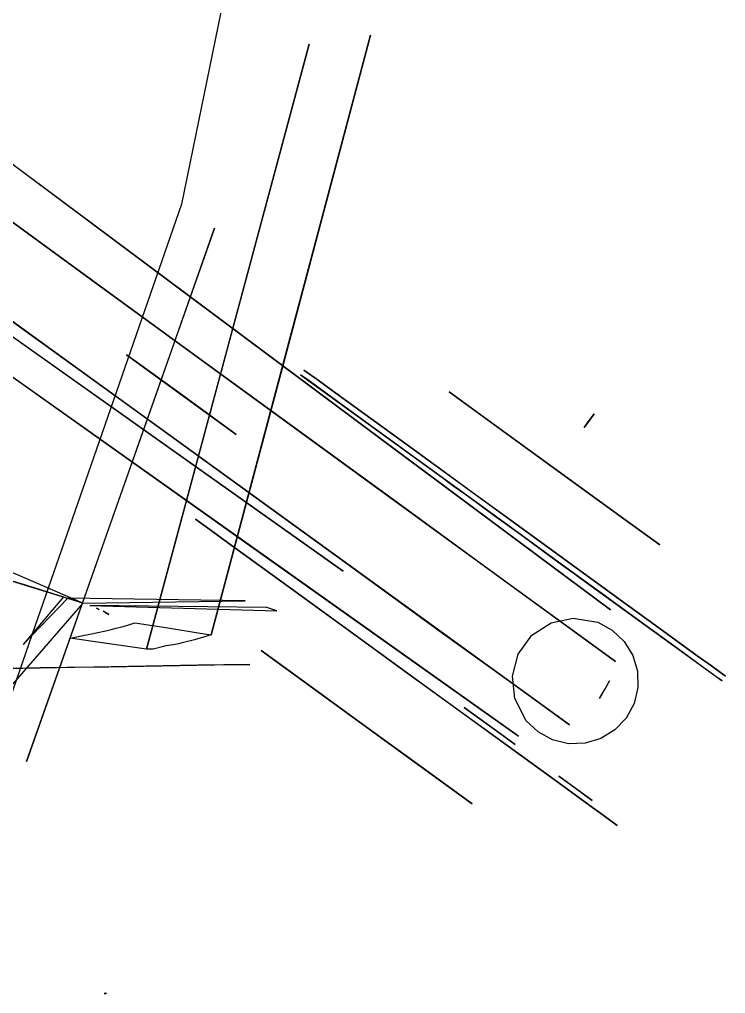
# Model space of a CAD drawing. Header units: millimetres. Extents: x -28.2 to 24.3, y -24.8 to 12.4.
# Drawn here: x 6.9556 to 7.0453, y -4.8634 to -4.7396 of the extents above; entities that cross this region are included whole.
import ezdxf

# ---------------------------------------------------------------- set-up
doc = ezdxf.new("R2010")
doc.units = ezdxf.units.MM
doc.layers.add('FURNISHINGELEMENT', color=8, linetype='Continuous')

msp = doc.modelspace()

# ---------------------------------------------------------------- linework, layer by layer
at = {"layer": 'FURNISHINGELEMENT'}
for p, q in [((6.96507, -4.76576, 0.41223), (6.91373, -4.7275, 0.42799)), ((6.98319, -4.72865, 1.27344), (6.97619, -4.76309, 1.27344)), ((6.96021, -4.78198, 0.42982), (6.90561, -4.74243, 0.44853)), ((6.97994, -4.81781, 0.73767), (7.0002, -4.74164, 0.73767)), ((6.97994, -4.81781, 0.73767), (7.0002, -4.74164, 0.73767)), ((7.0002, -4.74164, 0.73767), (6.98899, -4.7838, 0.73767)), ((7.0002, -4.74164, 0.73767), (6.98899, -4.7838, 0.73767)), ((6.99239, -4.74278, 0.77269), (6.97174, -4.81964, 0.77269)), ((6.98087, -4.78567, 0.77269), (6.99239, -4.74278, 0.77269)), ((6.9329, -4.74951, 0.44125), (6.9657, -4.77341, 0.42998)), ((6.9329, -4.74951, 0.44125), (6.9657, -4.77341, 0.42998)), ((6.94457, -4.75048, 0.41852), (6.97541, -4.77346, 0.40906)), ((6.96225, -4.7709, 0.43117), (6.94844, -4.76083, 0.43591)), ((6.96225, -4.7709, 0.43117), (6.94844, -4.76083, 0.43591)), ((6.97619, -4.76309, 1.27344), (6.96465, -4.79628, 1.27344)), ((6.95627, -4.78618, 0.4112), (6.92491, -4.76393, 0.42073)), ((6.99786, -4.79018, 0.40217), (6.96507, -4.76576, 0.41223)), ((6.96864, -4.78983, 0.39477), (6.93639, -4.76701, 0.40371)), ((6.93639, -4.76701, 0.40371), (6.96829, -4.78958, 0.39487)), ((6.98038, -4.76614, 1.27224), (6.9565, -4.83391, 1.27224)), ((6.97323, -4.78642, 1.27224), (6.98038, -4.76614, 1.27224)), ((6.94243, -4.7691, 0.43591), (6.95627, -4.77913, 0.43117)), ((6.97606, -4.78096, 0.42642), (6.96225, -4.7709, 0.43117)), ((6.97606, -4.78096, 0.42642), (6.96225, -4.7709, 0.43117)), ((6.9657, -4.77341, 0.42998), (6.9985, -4.79731, 0.41872)), ((6.9657, -4.77341, 0.42998), (6.9985, -4.79731, 0.41872)), ((6.97541, -4.77346, 0.40906), (7.00303, -4.79404, 0.40058)), ((6.95627, -4.77913, 0.43117), (6.97011, -4.78915, 0.42642)), ((6.96363, -4.81378, 0.72766), (6.85716, -4.78097, 0.67593)), ((6.99284, -4.80562, 0.41864), (6.96021, -4.78198, 0.42982)), ((6.98987, -4.79102, 0.42168), (6.97606, -4.78096, 0.42642)), ((6.98987, -4.79102, 0.42168), (6.97606, -4.78096, 0.42642)), ((6.97616, -4.78729, 0.42543), (6.96919, -4.78223, 0.42783)), ((6.96919, -4.78223, 0.42783), (6.98313, -4.79235, 0.42303)), ((6.95281, -4.78373, 0.41225), (6.9859, -4.8072, 0.40219)), ((6.98899, -4.7838, 0.73767), (6.97994, -4.81781, 0.73767)), ((6.98899, -4.7838, 0.73767), (6.97994, -4.81781, 0.73767)), ((6.99353, -4.78547, 0.33442), (6.99173, -4.78417, 0.34269)), ((6.99173, -4.78417, 0.34269), (6.99353, -4.78547, 0.35097)), ((6.97174, -4.81964, 0.77269), (6.98087, -4.78567, 0.77269)), ((6.99221, -4.78543, 0.35126), (6.9913, -4.78477, 0.34269)), ((6.9913, -4.78477, 0.34269), (7.0097, -4.79813, 0.34269)), ((6.99221, -4.78543, 0.35126), (6.9913, -4.78477, 0.34269)), ((6.9913, -4.78477, 0.34269), (7.0097, -4.79813, 0.34269)), ((6.99489, -4.78737, 0.35924), (6.99221, -4.78543, 0.35126)), ((6.99489, -4.78737, 0.35924), (6.99221, -4.78543, 0.35126)), ((6.99532, -4.78677, 0.32615), (6.99353, -4.78547, 0.33442)), ((6.99353, -4.78547, 0.35097), (6.99532, -4.78677, 0.35924)), ((6.99089, -4.81074, 0.40067), (6.95627, -4.78618, 0.4112)), ((6.96487, -4.81016, 1.27224), (6.97323, -4.78642, 1.27224)), ((7.00022, -4.79033, 0.32009), (6.99532, -4.78677, 0.32615)), ((6.99532, -4.78677, 0.35924), (7.00022, -4.79033, 0.3653)), ((7.01017, -4.78694, 0.31404), (7.01687, -4.7918, 0.31182)), ((7.01475, -4.79027, 0.31252), (7.01017, -4.78694, 0.31404)), ((6.98313, -4.79235, 0.42303), (6.97616, -4.78729, 0.42543)), ((6.99914, -4.79046, 0.36609), (6.99489, -4.78737, 0.35924)), ((6.99914, -4.79046, 0.36609), (6.99489, -4.78737, 0.35924)), ((6.96363, -4.81378, 0.72766), (6.88428, -4.78931, 0.68899)), ((6.97011, -4.78915, 0.42642), (6.98395, -4.79918, 0.42168)), ((6.96829, -4.78958, 0.39487), (6.99673, -4.8097, 0.38699)), ((6.99673, -4.8097, 0.38699), (6.96864, -4.78983, 0.39477)), ((7.03065, -4.81461, 0.39211), (6.99786, -4.79018, 0.40217)), ((7.00469, -4.79449, 0.37135), (6.99914, -4.79046, 0.36609)), ((7.00469, -4.79449, 0.37135), (6.99914, -4.79046, 0.36609)), ((7.00512, -4.79389, 0.31404), (7.00022, -4.79033, 0.32009)), ((7.00022, -4.79033, 0.3653), (7.00512, -4.79389, 0.37135)), ((7.02356, -4.79666, 0.3096), (7.01475, -4.79027, 0.31252)), ((7.02861, -4.78971, 0.34269), (7.02733, -4.79148, 0.35979)), ((7.02733, -4.79148, 0.35979), (7.02798, -4.79058, 0.35113)), ((7.02798, -4.79058, 0.35113), (7.02861, -4.78971, 0.34269)), ((7.00368, -4.80109, 0.41694), (6.98987, -4.79102, 0.42168)), ((7.00368, -4.80109, 0.41694), (6.98987, -4.79102, 0.42168)), ((7.01687, -4.7918, 0.31182), (7.02356, -4.79666, 0.3096)), ((7.00303, -4.79404, 0.40058), (7.03065, -4.81461, 0.39211)), ((7.00512, -4.79389, 0.37135), (7.01181, -4.79876, 0.37357)), ((7.01366, -4.8001, 0.31121), (7.00512, -4.79389, 0.31404)), ((6.96363, -4.81378, 0.72766), (6.92159, -4.79553, 0.67062)), ((7.01115, -4.79918, 0.37466), (7.00469, -4.79449, 0.37135)), ((7.01115, -4.79918, 0.37466), (7.00469, -4.79449, 0.37135)), ((6.96465, -4.79628, 1.27344), (6.95721, -4.8177, 1.27344)), ((7.02356, -4.79666, 0.3096), (7.02841, -4.80019, 0.31121)), ((7.03236, -4.80306, 0.31252), (7.02356, -4.79666, 0.3096)), ((7.02356, -4.79666, 0.37579), (7.03236, -4.80306, 0.37287)), ((7.03025, -4.80153, 0.37357), (7.02356, -4.79666, 0.37579)), ((6.9985, -4.79731, 0.41872), (7.03131, -4.82121, 0.40745)), ((6.9985, -4.79731, 0.41872), (7.03131, -4.82121, 0.40745)), ((7.0097, -4.79813, 0.34269), (7.00998, -4.79833, 0.34001)), ((7.0097, -4.79813, 0.34269), (7.00998, -4.79833, 0.34001)), ((6.98395, -4.79918, 0.42168), (6.99779, -4.8092, 0.41694)), ((7.00998, -4.79833, 0.34001), (7.01082, -4.79894, 0.33752)), ((7.00998, -4.79833, 0.34001), (7.01082, -4.79894, 0.33752)), ((7.01082, -4.79894, 0.33752), (7.01215, -4.79991, 0.33537)), ((7.01082, -4.79894, 0.33752), (7.01215, -4.79991, 0.33537)), ((7.01808, -4.80421, 0.37579), (7.01115, -4.79918, 0.37466)), ((7.01808, -4.80421, 0.37579), (7.01115, -4.79918, 0.37466)), ((7.01181, -4.79876, 0.37357), (7.01851, -4.80362, 0.37579)), ((7.01215, -4.79991, 0.33537), (7.01389, -4.80117, 0.33373)), ((7.01215, -4.79991, 0.33537), (7.01389, -4.80117, 0.33373)), ((7.01851, -4.80362, 0.3096), (7.01366, -4.8001, 0.31121)), ((7.02841, -4.80019, 0.31121), (7.03695, -4.80639, 0.31404)), ((7.01521, -4.80949, 0.41298), (7.00368, -4.80109, 0.41694)), ((7.01521, -4.80949, 0.41298), (7.00368, -4.80109, 0.41694)), ((7.01389, -4.80117, 0.33373), (7.01591, -4.80264, 0.33269)), ((7.01389, -4.80117, 0.33373), (7.01591, -4.80264, 0.33269)), ((7.03695, -4.80639, 0.37135), (7.03025, -4.80153, 0.37357)), ((6.97976, -4.80442, 0.35097), (6.97797, -4.80312, 0.34269)), ((6.97797, -4.80312, 0.34269), (6.97976, -4.80442, 0.33442)), ((7.01591, -4.80264, 0.33269), (7.01808, -4.80421, 0.33234)), ((7.01591, -4.80264, 0.33269), (7.01808, -4.80421, 0.33234)), ((7.03695, -4.80639, 0.31404), (7.03236, -4.80306, 0.31252)), ((7.03236, -4.80306, 0.37287), (7.03695, -4.80639, 0.37135)), ((7.025, -4.80925, 0.37466), (7.01808, -4.80421, 0.37579)), ((7.01808, -4.80421, 0.33234), (7.02024, -4.80579, 0.33269)), ((7.025, -4.80925, 0.37466), (7.01808, -4.80421, 0.37579)), ((7.01808, -4.80421, 0.33234), (7.02024, -4.80579, 0.33269)), ((7.01851, -4.80362, 0.37579), (7.02336, -4.80714, 0.37418)), ((7.0252, -4.80848, 0.31182), (7.01851, -4.80362, 0.3096)), ((6.98156, -4.80572, 0.35924), (6.97976, -4.80442, 0.35097)), ((6.97976, -4.80442, 0.33442), (6.98156, -4.80572, 0.32615)), ((6.98646, -4.80928, 0.3653), (6.98156, -4.80572, 0.35924)), ((6.98156, -4.80572, 0.32615), (6.98646, -4.80928, 0.32009)), ((7.02546, -4.82925, 0.40745), (6.99284, -4.80562, 0.41864)), ((7.02024, -4.80579, 0.33269), (7.02226, -4.80726, 0.33373)), ((7.02024, -4.80579, 0.33269), (7.02226, -4.80726, 0.33373)), ((6.9859, -4.8072, 0.40219), (7.019, -4.83067, 0.39212)), ((7.02226, -4.80726, 0.33373), (7.024, -4.80852, 0.33537)), ((7.02226, -4.80726, 0.33373), (7.024, -4.80852, 0.33537)), ((7.02336, -4.80714, 0.37418), (7.0319, -4.81334, 0.37135)), ((6.94571, -4.8082, 0.71856), (6.95646, -4.81151, 0.72374)), ((6.94571, -4.8082, 0.71856), (6.95646, -4.81151, 0.72374)), ((6.94571, -4.8082, 0.71856), (6.95646, -4.81151, 0.72374)), ((6.94571, -4.8082, 0.71856), (6.95646, -4.81151, 0.72374)), ((6.99136, -4.81284, 0.37135), (6.98646, -4.80928, 0.3653)), ((6.98646, -4.80928, 0.32009), (6.99136, -4.81284, 0.31404)), ((6.99779, -4.8092, 0.41694), (7.00934, -4.81757, 0.41298)), ((7.024, -4.80852, 0.33537), (7.02533, -4.80949, 0.33752)), ((7.024, -4.80852, 0.33537), (7.02533, -4.80949, 0.33752)), ((7.03146, -4.81394, 0.37135), (7.025, -4.80925, 0.37466)), ((7.02823, -4.81159, 0.37301), (7.025, -4.80925, 0.37466)), ((7.0319, -4.81334, 0.31404), (7.0252, -4.80848, 0.31182)), ((6.9565, -4.83391, 1.27224), (6.96487, -4.81016, 1.27224)), ((7.02326, -4.81535, 0.41022), (7.01521, -4.80949, 0.41298)), ((7.02326, -4.81535, 0.41022), (7.01521, -4.80949, 0.41298)), ((7.02533, -4.80949, 0.33752), (7.02617, -4.81009, 0.34001)), ((7.02533, -4.80949, 0.33752), (7.02617, -4.81009, 0.34001)), ((7.02617, -4.81009, 0.34001), (7.02645, -4.8103, 0.34269)), ((7.02617, -4.81009, 0.34001), (7.02645, -4.8103, 0.34269)), ((7.02645, -4.8103, 0.34269), (7.04485, -4.82366, 0.34269)), ((7.02645, -4.8103, 0.34269), (7.04485, -4.82366, 0.34269)), ((6.95646, -4.81151, 0.72374), (6.95915, -4.81234, 0.72503)), ((6.95646, -4.81151, 0.72374), (6.95915, -4.81234, 0.72503)), ((6.95646, -4.81151, 0.72374), (6.95915, -4.81234, 0.72503)), ((6.95646, -4.81151, 0.72374), (6.95915, -4.81234, 0.72503)), ((7.019, -4.83067, 0.39212), (6.99089, -4.81074, 0.40067)), ((7.02985, -4.81277, 0.37218), (7.02823, -4.81159, 0.37301)), ((6.96117, -4.81296, 0.726), (6.95605, -4.81903, 0.72729)), ((6.96117, -4.81296, 0.726), (6.95605, -4.81903, 0.72729)), ((6.96117, -4.81296, 0.726), (6.95605, -4.81903, 0.72729)), ((6.96117, -4.81296, 0.726), (6.95605, -4.81903, 0.72729)), ((6.95915, -4.81234, 0.72503), (6.95982, -4.81255, 0.72535)), ((6.95915, -4.81234, 0.72503), (6.95982, -4.81255, 0.72535)), ((6.95915, -4.81234, 0.72503), (6.95982, -4.81255, 0.72535)), ((6.95915, -4.81234, 0.72503), (6.95982, -4.81255, 0.72535)), ((6.95982, -4.81255, 0.72535), (6.9605, -4.81275, 0.72568)), ((6.95982, -4.81255, 0.72535), (6.9605, -4.81275, 0.72568)), ((6.95982, -4.81255, 0.72535), (6.9605, -4.81275, 0.72568)), ((6.95982, -4.81255, 0.72535), (6.9605, -4.81275, 0.72568)), ((6.9605, -4.81275, 0.72568), (6.96117, -4.81296, 0.726)), ((6.9605, -4.81275, 0.72568), (6.96117, -4.81296, 0.726)), ((6.9605, -4.81275, 0.72568), (6.96117, -4.81296, 0.726)), ((6.9605, -4.81275, 0.72568), (6.96117, -4.81296, 0.726)), ((6.99805, -4.81771, 0.37357), (6.99136, -4.81284, 0.37135)), ((6.99136, -4.81284, 0.31404), (6.99989, -4.81905, 0.31121)), ((7.03146, -4.81394, 0.37135), (7.02985, -4.81277, 0.37218)), ((6.96363, -4.81378, 0.72766), (6.93148, -4.8508, 0.69139)), ((6.95605, -4.81903, 0.72729), (6.96173, -4.81314, 0.7263)), ((6.95605, -4.81903, 0.72729), (6.96173, -4.81314, 0.7263)), ((6.95605, -4.81903, 0.72729), (6.96173, -4.81314, 0.7263)), ((6.95605, -4.81903, 0.72729), (6.96173, -4.81314, 0.7263)), ((6.96173, -4.81314, 0.7263), (6.96213, -4.81327, 0.72656)), ((6.98425, -4.81348, 0.70548), (6.96173, -4.81314, 0.7263)), ((6.96173, -4.81314, 0.7263), (6.96213, -4.81327, 0.72656)), ((6.96173, -4.81314, 0.7263), (6.96213, -4.81327, 0.72656)), ((6.96173, -4.81314, 0.7263), (6.96213, -4.81327, 0.72656)), ((6.96173, -4.81314, 0.7263), (6.96213, -4.81327, 0.72656)), ((6.96213, -4.81327, 0.72656), (6.96273, -4.81348, 0.727)), ((6.96363, -4.81378, 0.72766), (6.96213, -4.81327, 0.72656)), ((6.96213, -4.81327, 0.72656), (6.96273, -4.81348, 0.727)), ((6.96213, -4.81327, 0.72656), (6.96273, -4.81348, 0.727)), ((6.96213, -4.81327, 0.72656), (6.96273, -4.81348, 0.727)), ((6.96213, -4.81327, 0.72656), (6.96273, -4.81348, 0.727)), ((6.96213, -4.81327, 0.72656), (6.96273, -4.81348, 0.727)), ((6.96273, -4.81348, 0.727), (6.96303, -4.81358, 0.72722)), ((6.96363, -4.81378, 0.72766), (6.96273, -4.81348, 0.727)), ((6.96273, -4.81348, 0.727), (6.96303, -4.81358, 0.72722)), ((6.96273, -4.81348, 0.727), (6.96303, -4.81358, 0.72722)), ((6.96273, -4.81348, 0.727), (6.96303, -4.81358, 0.72722)), ((6.96273, -4.81348, 0.727), (6.96303, -4.81358, 0.72722)), ((6.96273, -4.81348, 0.727), (6.96303, -4.81358, 0.72722)), ((6.96273, -4.81348, 0.727), (6.96303, -4.81358, 0.72722)), ((6.96303, -4.81358, 0.72722), (6.96363, -4.81378, 0.72766)), ((6.96303, -4.81358, 0.72722), (6.96363, -4.81378, 0.72766)), ((6.96303, -4.81358, 0.72722), (6.96363, -4.81378, 0.72766)), ((6.96303, -4.81358, 0.72722), (6.96363, -4.81378, 0.72766)), ((6.96303, -4.81358, 0.72722), (6.96363, -4.81378, 0.72766)), ((6.96303, -4.81358, 0.72722), (6.96363, -4.81378, 0.72766)), ((6.96303, -4.81358, 0.72722), (6.96363, -4.81378, 0.72766)), ((6.96363, -4.81378, 0.72766), (6.98425, -4.81348, 0.70548)), ((6.987, -4.81434, 0.70736), (6.96453, -4.81409, 0.72842)), ((6.96453, -4.81409, 0.72842), (6.9883, -4.81477, 0.7084)), ((7.03701, -4.81797, 0.36609), (7.03146, -4.81394, 0.37135)), ((7.03701, -4.81797, 0.36609), (7.03146, -4.81394, 0.37135)), ((7.0319, -4.81334, 0.37135), (7.0368, -4.8169, 0.3653)), ((7.0368, -4.8169, 0.32009), (7.0319, -4.81334, 0.31404)), ((6.96536, -4.81442, 0.72939), (6.96548, -4.81447, 0.72957)), ((6.96572, -4.81457, 0.72992), (6.96536, -4.81442, 0.72939)), ((6.96548, -4.81447, 0.72957), (6.96572, -4.81457, 0.72992)), ((6.96623, -4.81481, 0.73081), (6.96651, -4.81497, 0.73151)), ((6.96694, -4.8152, 0.73256), (6.96623, -4.81481, 0.73081)), ((6.96651, -4.81497, 0.73151), (6.96694, -4.8152, 0.73256)), ((6.9883, -4.81477, 0.7084), (6.987, -4.81434, 0.70736)), ((7.03131, -4.82121, 0.40745), (7.02326, -4.81535, 0.41022)), ((7.03131, -4.82121, 0.40745), (7.02326, -4.81535, 0.41022)), ((6.96858, -4.81678, 0.74463), (6.96934, -4.81657, 0.74144)), ((6.96934, -4.81657, 0.74144), (6.97026, -4.81627, 0.73767)), ((6.97026, -4.81627, 0.73767), (6.97053, -4.81631, 0.73767)), ((6.97053, -4.81631, 0.73767), (6.97442, -4.81691, 0.73767)), ((7.02069, -4.81786, 0.3742), (7.02315, -4.81627, 0.37384)), ((7.02315, -4.81627, 0.37384), (7.02593, -4.81568, 0.37309)), ((7.02593, -4.81568, 0.37309), (7.02905, -4.8162, 0.38806)), ((7.02905, -4.8162, 0.38806), (7.03089, -4.8172, 0.38806)), ((6.95721, -4.8177, 1.27344), (6.95312, -4.82948, 1.27344)), ((6.9632, -4.81797, 0.76762), (6.96351, -4.81791, 0.7663)), ((6.96351, -4.81791, 0.7663), (6.96381, -4.81785, 0.765)), ((6.96381, -4.81785, 0.765), (6.96411, -4.81779, 0.7637)), ((6.96411, -4.81779, 0.7637), (6.96472, -4.81767, 0.7611)), ((6.96472, -4.81767, 0.7611), (6.96532, -4.81755, 0.75849)), ((6.96532, -4.81755, 0.75849), (6.96656, -4.81728, 0.75318)), ((6.96656, -4.81728, 0.75318), (6.96722, -4.81712, 0.7504)), ((6.96722, -4.81712, 0.7504), (6.96787, -4.81697, 0.74761)), ((6.96787, -4.81697, 0.74761), (6.96858, -4.81678, 0.74463)), ((6.97442, -4.81691, 0.73767), (6.97853, -4.81757, 0.73767)), ((6.97853, -4.81757, 0.73767), (6.97994, -4.81781, 0.73767)), ((6.97994, -4.81781, 0.73767), (6.97937, -4.81799, 0.74002)), ((7.00474, -4.82257, 0.37579), (6.99805, -4.81771, 0.37357)), ((7.00934, -4.81757, 0.41298), (7.0174, -4.82341, 0.41022)), ((7.01896, -4.82024, 0.3742), (7.02069, -4.81786, 0.3742)), ((7.03089, -4.8172, 0.38806), (7.03241, -4.81864, 0.38806)), ((7.0368, -4.8169, 0.3653), (7.0417, -4.82046, 0.35924)), ((7.0417, -4.82046, 0.32615), (7.0368, -4.8169, 0.32009)), ((7.04126, -4.82106, 0.35924), (7.03701, -4.81797, 0.36609)), ((7.03913, -4.81951, 0.36267), (7.03701, -4.81797, 0.36609)), ((6.96202, -4.81821, 0.77269), (6.96289, -4.81804, 0.76895)), ((6.96491, -4.81864, 0.77269), (6.96202, -4.81821, 0.77269)), ((6.96289, -4.81804, 0.76895), (6.9632, -4.81797, 0.76762)), ((6.97174, -4.81964, 0.77269), (6.96491, -4.81864, 0.77269)), ((6.97452, -4.81916, 0.76061), (6.9742, -4.81922, 0.76198)), ((6.97483, -4.81911, 0.75925), (6.97452, -4.81916, 0.76061)), ((6.97514, -4.81906, 0.7579), (6.97483, -4.81911, 0.75925)), ((6.97577, -4.81893, 0.75516), (6.97514, -4.81906, 0.7579)), ((6.97643, -4.81879, 0.75235), (6.97577, -4.81893, 0.75516)), ((6.97782, -4.81845, 0.74646), (6.97643, -4.81879, 0.75235)), ((6.97937, -4.81799, 0.74002), (6.97782, -4.81845, 0.74646)), ((6.99989, -4.81905, 0.31121), (7.00474, -4.82257, 0.3096)), ((7.03241, -4.81864, 0.38806), (7.0335, -4.82042, 0.38806)), ((6.97256, -4.81964, 0.76887), (6.97174, -4.81964, 0.77269)), ((6.97388, -4.81927, 0.76335), (6.97256, -4.81964, 0.76887)), ((6.9742, -4.81922, 0.76198), (6.97388, -4.81927, 0.76335)), ((6.9863, -4.8198, 0.37135), (6.993, -4.82466, 0.37357)), ((6.99089, -4.82313, 0.37287), (6.9863, -4.8198, 0.37135)), ((7.01821, -4.82306, 0.37384), (7.01896, -4.82024, 0.3742)), ((7.0335, -4.82042, 0.38806), (7.03409, -4.82242, 0.38806)), ((7.04126, -4.82106, 0.35924), (7.03913, -4.81951, 0.36267)), ((6.97825, -4.82167, 0.78986), (6.97164, -4.82178, 0.80687)), ((6.9759, -4.82171, 0.79591), (6.98037, -4.82163, 0.78437)), ((6.98485, -4.82155, 0.77284), (6.97825, -4.82167, 0.78986)), ((6.98037, -4.82163, 0.78437), (6.98485, -4.82155, 0.77284)), ((7.04394, -4.823, 0.35126), (7.04126, -4.82106, 0.35924)), ((7.04394, -4.823, 0.35126), (7.04126, -4.82106, 0.35924)), ((7.0417, -4.82046, 0.35924), (7.04349, -4.82176, 0.35097)), ((7.04349, -4.82176, 0.33442), (7.0417, -4.82046, 0.32615)), ((6.95821, -4.82201, 0.84147), (6.95183, -4.82212, 0.85792)), ((6.95384, -4.82208, 0.85272), (6.95821, -4.82201, 0.84147)), ((6.96504, -4.82189, 0.82389), (6.95821, -4.82201, 0.84147)), ((6.95821, -4.82201, 0.84147), (6.96258, -4.82193, 0.83022)), ((6.96258, -4.82193, 0.83022), (6.96694, -4.82186, 0.81897)), ((6.97164, -4.82178, 0.80687), (6.96504, -4.82189, 0.82389)), ((6.96694, -4.82186, 0.81897), (6.97142, -4.82178, 0.80744)), ((6.97142, -4.82178, 0.80744), (6.9759, -4.82171, 0.79591)), ((7.00474, -4.82257, 0.3096), (7.01144, -4.82743, 0.31182)), ((7.00959, -4.82609, 0.37418), (7.00474, -4.82257, 0.37579)), ((7.03409, -4.82242, 0.38806), (7.03414, -4.82451, 0.38806)), ((7.04349, -4.82176, 0.35097), (7.04528, -4.82307, 0.34269)), ((7.04528, -4.82307, 0.34269), (7.04349, -4.82176, 0.33442)), ((6.99969, -4.82952, 0.37579), (6.99089, -4.82313, 0.37287)), ((7.0174, -4.82341, 0.41022), (7.02546, -4.82925, 0.40745)), ((7.0185, -4.82589, 0.37309), (7.01821, -4.82306, 0.37384)), ((7.03055, -4.82366, 0.40722), (7.02928, -4.82589, 0.40715)), ((7.02998, -4.82467, 0.40719), (7.03055, -4.82366, 0.40722)), ((7.04485, -4.82366, 0.34269), (7.04394, -4.823, 0.35126)), ((7.04485, -4.82366, 0.34269), (7.04394, -4.823, 0.35126)), ((6.993, -4.82466, 0.37357), (6.99969, -4.82952, 0.37579)), ((7.02928, -4.82589, 0.40715), (7.02998, -4.82467, 0.40719)), ((7.03414, -4.82451, 0.38806), (7.03366, -4.82654, 0.38806)), ((7.01813, -4.83229, 0.37135), (7.00959, -4.82609, 0.37418)), ((7.01997, -4.82871, 0.38806), (7.0185, -4.82589, 0.37309)), ((7.03366, -4.82654, 0.38806), (7.03266, -4.82837, 0.38806)), ((7.01144, -4.82743, 0.31182), (7.01813, -4.83229, 0.31404)), ((7.01855, -4.83172, 0.37135), (7.01209, -4.82703, 0.37466)), ((7.01209, -4.82703, 0.37466), (7.01532, -4.82937, 0.37301)), ((7.02149, -4.83014, 0.38806), (7.01997, -4.82871, 0.38806)), ((7.03266, -4.82837, 0.38806), (7.03122, -4.82989, 0.38806)), ((6.99969, -4.82952, 0.37579), (7.00639, -4.83438, 0.37357)), ((7.0085, -4.83592, 0.37287), (6.99969, -4.82952, 0.37579)), ((6.99969, -4.82952, 0.3096), (7.0085, -4.83592, 0.31252)), ((7.00639, -4.83438, 0.31182), (6.99969, -4.82952, 0.3096)), ((7.01532, -4.82937, 0.37301), (7.01693, -4.83054, 0.37218)), ((7.02332, -4.83114, 0.38806), (7.02149, -4.83014, 0.38806)), ((7.03122, -4.82989, 0.38806), (7.02944, -4.83098, 0.38806)), ((7.01693, -4.83054, 0.37218), (7.01855, -4.83172, 0.37135)), ((7.02535, -4.83163, 0.38806), (7.02332, -4.83114, 0.38806)), ((7.02744, -4.83157, 0.38806), (7.02535, -4.83163, 0.38806)), ((7.02944, -4.83098, 0.38806), (7.02744, -4.83157, 0.38806)), ((7.01813, -4.83229, 0.31404), (7.02303, -4.83585, 0.32009)), ((7.02303, -4.83585, 0.3653), (7.01813, -4.83229, 0.37135)), ((7.00639, -4.83438, 0.37357), (7.01308, -4.83925, 0.37135)), ((7.01308, -4.83925, 0.31404), (7.00639, -4.83438, 0.31182)), ((7.01308, -4.83925, 0.37135), (7.0085, -4.83592, 0.37287)), ((7.0085, -4.83592, 0.31252), (7.01308, -4.83925, 0.31404)), ((7.02303, -4.83585, 0.32009), (7.02793, -4.83941, 0.32615)), ((7.02793, -4.83941, 0.35924), (7.02303, -4.83585, 0.3653)), ((7.02409, -4.83575, 0.36609), (7.02622, -4.83729, 0.36267)), ((7.02835, -4.83884, 0.35924), (7.02409, -4.83575, 0.36609)), ((7.02622, -4.83729, 0.36267), (7.02835, -4.83884, 0.35924)), ((7.02793, -4.83941, 0.32615), (7.02972, -4.84071, 0.33442)), ((7.02972, -4.84071, 0.35097), (7.02793, -4.83941, 0.35924)), ((7.02972, -4.84071, 0.33442), (7.03152, -4.84202, 0.34269)), ((7.03152, -4.84202, 0.34269), (7.02972, -4.84071, 0.35097)), ((6.96664, -4.8633, 0.73677), (6.96635, -4.86335, 0.7383)), ((6.96635, -4.86335, 0.7383), (6.96655, -4.86336, 0.73754)), ((6.96655, -4.86336, 0.73754), (6.96664, -4.8633, 0.73677))]:
    msp.add_line(p, q, dxfattribs=at)

doc.saveas('drawing.dxf')
